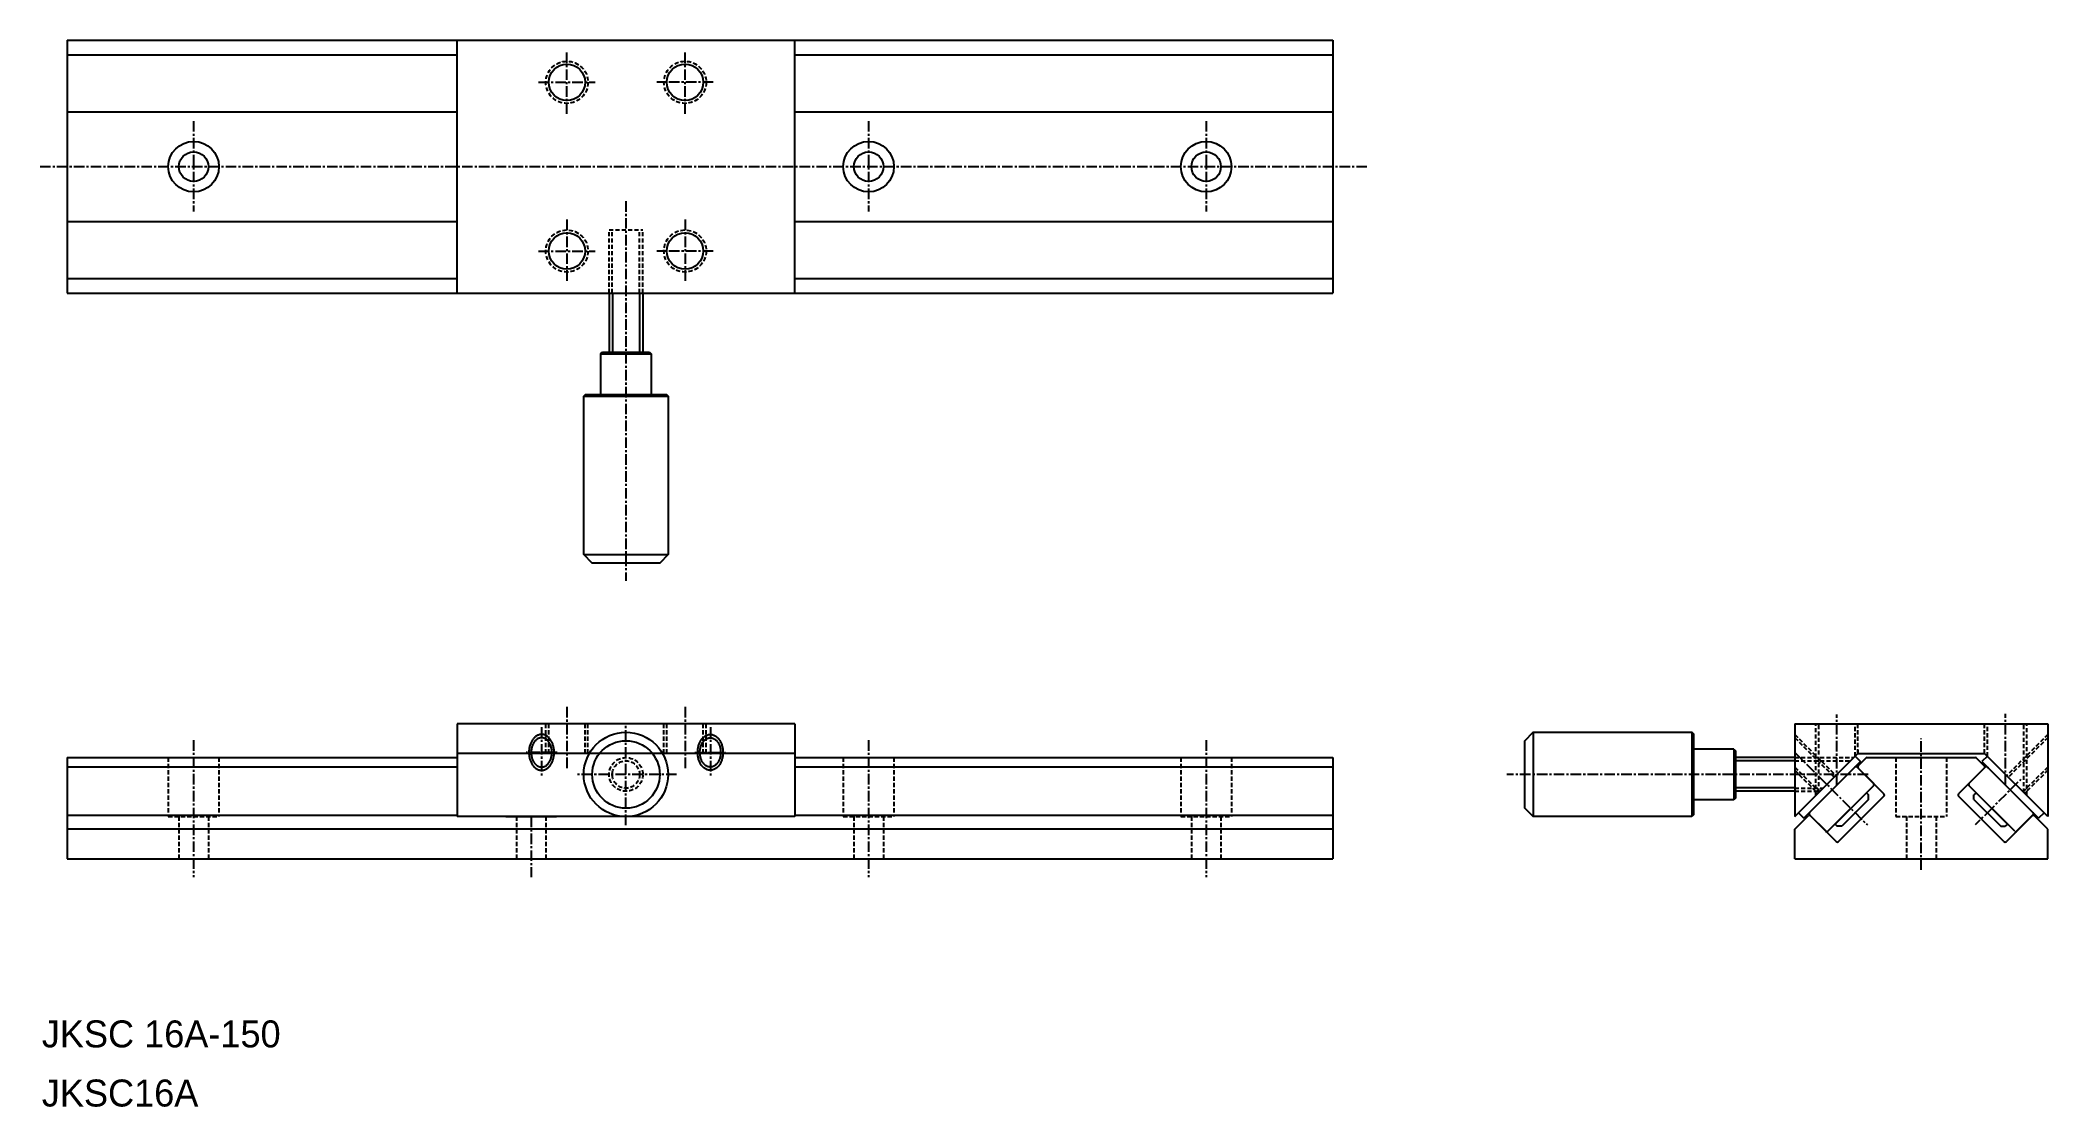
# Model space of a CAD drawing. Extents: x 36 to 274, y 107 to 233.
import ezdxf

# ---------------------------------------------------------------- set-up
doc = ezdxf.new("R2010")
doc.units = 0
doc.linetypes.add('CENTER', pattern=[2, 1.25, -0.25, 0.25, -0.25])
doc.linetypes.add('DASHED', pattern=[0.75, 0.5, -0.25])
doc.layers.get('0').update_dxf_attribs({"linetype": 'CONTINUOUS'})
doc.layers.add('CENTER', color=1, linetype='CENTER')

msp = doc.modelspace()

# ---------------------------------------------------------------- linework, layer by layer
at = {"color": 7, "linetype": 'CONTINUOUS'}
for p, q in [((39.04, 233.34), (189.04, 233.34)), ((39.04, 233.34), (39.04, 203.34)), ((85.28, 203.34), (85.28, 233.34)), ((125.28, 203.34), (125.28, 233.34)), ((189.04, 233.34), (189.04, 203.34)), ((39.04, 231.61), (85.28, 231.61)), ((125.28, 231.61), (189.04, 231.61)), ((39.04, 224.84), (85.28, 224.84)), ((125.28, 224.84), (189.04, 224.84)), ((39.04, 211.84), (85.28, 211.84)), ((125.28, 211.84), (189.04, 211.84)), ((39.04, 205.07), (85.28, 205.07)), ((125.28, 205.07), (189.04, 205.07)), ((39.04, 203.34), (189.04, 203.34)), ((103.28, 203.34), (103.28, 196.34)), ((107.28, 203.34), (107.28, 196.34)), ((102.28, 196.14), (102.48, 196.34)), ((102.28, 196.14), (102.28, 191.34)), ((102.28, 196.14), (108.28, 196.14)), ((102.48, 196.34), (108.08, 196.34)), ((108.08, 196.34), (108.28, 196.14)), ((108.28, 196.14), (108.28, 191.34)), ((100.28, 191.14), (110.28, 191.14)), ((100.28, 172.34), (110.28, 172.34)), ((125.28, 152.28), (85.28, 152.28)), ((85.28, 152.28), (85.28, 141.28)), ((125.28, 152.28), (125.28, 141.28)), ((212.79, 151.28), (212.79, 141.28)), ((231.59, 151.28), (231.59, 141.28)), ((243.79, 152.28), (273.79, 152.28)), ((243.79, 152.28), (243.79, 141.28)), ((273.79, 152.28), (273.79, 141.28)), ((39.04, 148.28), (39.04, 136.28)), ((39.04, 148.28), (85.28, 148.28)), ((125.28, 148.78), (85.28, 148.78)), ((125.28, 148.28), (189.04, 148.28)), ((189.04, 148.28), (189.04, 136.28)), ((236.59, 149.28), (231.79, 149.28)), ((236.59, 149.28), (236.79, 149.08)), ((236.59, 149.28), (236.59, 143.28)), ((236.79, 149.08), (236.79, 143.48)), ((243.79, 148.28), (236.79, 148.28)), ((243.79, 141.28), (251.29, 148.78)), ((251.6, 147.81), (244.88, 141.09)), ((250.96, 148.44), (251.6, 147.81)), ((251.29, 148.78), (266.29, 148.78)), ((251.32, 147.31), (252.23, 148.22)), ((252.37, 148.28), (265.21, 148.28)), ((266.26, 147.31), (265.35, 148.22)), ((266.62, 148.44), (265.98, 147.81)), ((265.98, 147.81), (272.7, 141.09)), ((273.79, 141.28), (266.29, 148.78)), ((85.28, 147.16), (39.04, 147.16)), ((189.04, 147.16), (125.28, 147.16)), ((251.21, 147.14), (253.15, 145.19)), ((251.32, 147.02), (254.36, 143.98)), ((266.26, 147.02), (263.22, 143.98)), ((266.37, 147.14), (264.43, 145.19)), ((266.66, 147.14), (266.75, 147.04)), ((236.59, 143.28), (231.79, 143.28)), ((236.79, 143.48), (236.59, 143.28)), ((243.79, 144.28), (236.79, 144.28)), ((247.71, 139.54), (253.15, 144.98)), ((252.29, 144.11), (248.57, 140.4)), ((248.99, 138.33), (254.36, 143.7)), ((252.55, 143.32), (249.37, 140.14)), ((252.29, 144.11), (252.55, 143.85)), ((252.55, 143.32), (252.55, 143.85)), ((268.59, 138.33), (263.22, 143.7)), ((269.87, 139.54), (264.43, 144.98)), ((265.3, 144.11), (265.03, 143.85)), ((265.03, 143.32), (265.03, 143.85)), ((265.03, 143.32), (268.21, 140.14)), ((265.3, 144.11), (269.01, 140.4)), ((85.28, 141.42), (39.04, 141.42)), ((125.28, 141.28), (85.28, 141.28)), ((91.04, 141.28), (97.04, 141.28)), ((189.04, 141.42), (125.28, 141.42)), ((243.79, 139.78), (245.38, 141.37)), ((244.24, 141.73), (244.88, 141.09)), ((245.55, 141.48), (247.5, 139.54)), ((245.66, 141.37), (248.7, 138.33)), ((248.57, 140.4), (248.84, 140.14)), ((269.01, 140.4), (268.74, 140.14)), ((271.92, 141.37), (268.88, 138.33)), ((272.03, 141.48), (270.09, 139.54)), ((273.79, 139.78), (272.2, 141.37)), ((273.34, 141.73), (272.7, 141.09)), ((189.04, 139.78), (39.04, 139.78)), ((243.79, 136.28), (243.79, 139.78)), ((249.37, 140.14), (248.84, 140.14)), ((268.21, 140.14), (268.74, 140.14)), ((273.79, 136.28), (273.79, 139.78)), ((39.04, 136.28), (189.04, 136.28)), ((243.79, 136.28), (273.79, 136.28))]:
    msp.add_line(p, q, dxfattribs=at)
at = {"color": 3, "linetype": 'DASHED'}
for p, q in [((103.28, 203.34), (103.28, 210.84)), ((103.28, 210.84), (107.28, 210.84)), ((103.65, 203.34), (103.65, 210.84)), ((106.9, 203.34), (106.9, 210.84)), ((107.28, 203.34), (107.28, 210.84)), ((95.78, 148.78), (95.78, 152.28)), ((96.13, 148.78), (96.13, 152.28)), ((100.43, 148.78), (100.43, 152.28)), ((100.78, 148.78), (100.78, 152.28)), ((109.78, 148.78), (109.78, 152.28)), ((110.13, 148.78), (110.13, 152.28)), ((114.43, 148.78), (114.43, 152.28)), ((114.78, 148.78), (114.78, 152.28)), ((243.79, 151.02), (248.66, 146.15)), ((243.79, 150.64), (248.47, 145.96)), ((246.29, 143.78), (246.29, 152.28)), ((246.64, 144.13), (246.64, 152.28)), ((250.94, 148.43), (250.94, 152.28)), ((251.29, 148.78), (251.29, 152.28)), ((266.29, 148.78), (266.29, 152.28)), ((266.64, 148.43), (266.64, 152.28)), ((273.79, 151.02), (268.92, 146.15)), ((273.79, 150.64), (269.11, 145.96)), ((270.94, 144.13), (270.94, 152.28)), ((271.29, 143.78), (271.29, 152.28)), ((51.04, 148.28), (51.04, 141.28)), ((57.04, 148.28), (57.04, 141.28)), ((131.04, 148.28), (131.04, 141.28)), ((137.04, 148.28), (137.04, 141.28)), ((171.04, 148.28), (171.04, 141.28)), ((177.04, 148.28), (177.04, 141.28)), ((243.79, 148.28), (250.79, 148.28)), ((243.79, 147.9), (250.41, 147.9)), ((251.29, 149.16), (251.29, 148.78)), ((255.79, 148.28), (255.79, 141.28)), ((261.79, 148.28), (261.79, 141.28)), ((243.79, 147.16), (246.73, 144.22)), ((243.79, 146.78), (246.54, 144.03)), ((273.79, 147.16), (270.85, 144.22)), ((273.79, 146.78), (271.04, 144.03)), ((243.79, 144.65), (247.17, 144.65)), ((243.79, 144.28), (246.79, 144.28)), ((51.04, 141.28), (57.04, 141.28)), ((52.29, 141.28), (52.29, 136.28)), ((55.79, 141.28), (55.79, 136.28)), ((92.29, 141.28), (92.29, 136.28)), ((95.79, 141.28), (95.79, 136.28)), ((131.04, 141.28), (137.04, 141.28)), ((132.29, 141.28), (132.29, 136.28)), ((135.79, 141.28), (135.79, 136.28)), ((171.04, 141.28), (177.04, 141.28)), ((172.29, 141.28), (172.29, 136.28)), ((175.79, 141.28), (175.79, 136.28)), ((255.79, 141.28), (261.79, 141.28)), ((257.04, 141.28), (257.04, 136.28)), ((260.54, 141.28), (260.54, 136.28))]:
    msp.add_line(p, q, dxfattribs=at)
at = {"color": 3, "linetype": 'CONTINUOUS'}
for p, q in [((103.68, 203.34), (103.68, 196.34)), ((106.88, 203.34), (106.88, 196.34)), ((243.79, 147.88), (236.79, 147.88)), ((243.79, 144.68), (236.79, 144.68))]:
    msp.add_line(p, q, dxfattribs=at)
at = {"color": 7, "linetype": 'CONTINUOUS'}
for points in [[(110.28, 191.14), (110.28, 172.34), (109.28, 171.34), (101.28, 171.34), (100.28, 172.34), (100.28, 191.14), (100.48, 191.34), (110.08, 191.34)], [(231.59, 141.28), (212.79, 141.28), (211.79, 142.28), (211.79, 150.28), (212.79, 151.28), (231.59, 151.28), (231.79, 151.08), (231.79, 141.48)]]:
    msp.add_lwpolyline(points, close=True, dxfattribs=at)
at = {"color": 3, "linetype": 'DASHED'}
for points in [[(95.28, 151.02, 0), (95.2, 151.02, 0), (95.13, 151.01, 0), (95.06, 151, 0), (94.98, 150.98, 0), (94.91, 150.95, 0), (94.84, 150.93, 0), (94.77, 150.89, 0), (94.7, 150.86, 0), (94.63, 150.81, 0), (94.57, 150.77, 0), (94.5, 150.72, 0), (94.44, 150.66, 0), (94.38, 150.6, 0), (94.32, 150.54, 0), (94.27, 150.47, 0), (94.21, 150.4, 0), (94.16, 150.32, 0), (94.12, 150.24, 0), (94.07, 150.16, 0), (94.03, 150.08, 0), (93.99, 149.99, 0), (93.95, 149.9, 0), (93.92, 149.8, 0), (93.89, 149.71, 0), (93.86, 149.61, 0), (93.84, 149.51, 0), (93.82, 149.41, 0), (93.8, 149.31, 0), (93.79, 149.21, 0), (93.78, 149.1, 0), (93.78, 149, 0), (93.78, 148.9, 0), (93.78, 148.79, 0), (93.78, 148.69, 0), (93.79, 148.59, 0), (93.8, 148.48, 0), (93.82, 148.38, 0), (93.84, 148.28, 0), (93.86, 148.18, 0), (93.89, 148.08, 0), (93.92, 147.99, 0), (93.95, 147.9, 0), (93.99, 147.81, 0), (94.03, 147.72, 0), (94.07, 147.63, 0), (94.12, 147.55, 0), (94.16, 147.47, 0), (94.21, 147.4, 0), (94.27, 147.32, 0), (94.32, 147.26, 0), (94.38, 147.19, 0), (94.44, 147.13, 0), (94.5, 147.08, 0), (94.57, 147.03, 0), (94.63, 146.98, 0), (94.7, 146.94, 0), (94.77, 146.9, 0), (94.84, 146.87, 0), (94.91, 146.84, 0), (94.98, 146.82, 0), (95.06, 146.8, 0), (95.13, 146.79, 0), (95.2, 146.78, 0), (95.28, 146.77, 0), (95.35, 146.78, 0), (95.42, 146.79, 0), (95.5, 146.8, 0), (95.57, 146.82, 0), (95.64, 146.84, 0), (95.71, 146.87, 0), (95.78, 146.9, 0), (95.85, 146.94, 0), (95.92, 146.98, 0), (95.98, 147.03, 0), (96.05, 147.08, 0), (96.11, 147.13, 0), (96.17, 147.19, 0), (96.23, 147.26, 0), (96.28, 147.32, 0), (96.34, 147.4, 0), (96.39, 147.47, 0), (96.43, 147.55, 0), (96.48, 147.63, 0), (96.52, 147.72, 0), (96.56, 147.81, 0), (96.6, 147.9, 0), (96.63, 147.99, 0), (96.66, 148.08, 0), (96.69, 148.18, 0), (96.71, 148.28, 0), (96.73, 148.38, 0), (96.75, 148.48, 0), (96.76, 148.59, 0), (96.77, 148.69, 0), (96.77, 148.79, 0), (96.78, 148.9, 0), (96.77, 149, 0), (96.77, 149.1, 0), (96.76, 149.21, 0), (96.75, 149.31, 0), (96.73, 149.41, 0), (96.71, 149.51, 0), (96.69, 149.61, 0), (96.66, 149.71, 0), (96.63, 149.8, 0), (96.6, 149.9, 0), (96.56, 149.99, 0), (96.52, 150.08, 0), (96.48, 150.16, 0), (96.43, 150.24, 0), (96.39, 150.32, 0), (96.34, 150.4, 0), (96.28, 150.47, 0), (96.23, 150.54, 0), (96.17, 150.6, 0), (96.11, 150.66, 0), (96.05, 150.72, 0), (95.98, 150.77, 0), (95.92, 150.81, 0), (95.85, 150.86, 0), (95.78, 150.89, 0), (95.71, 150.93, 0), (95.64, 150.95, 0), (95.57, 150.98, 0), (95.5, 151, 0), (95.42, 151.01, 0), (95.35, 151.02, 0), (95.28, 151.02, 0)], [(115.28, 151.02, 0), (115.35, 151.02, 0), (115.42, 151.01, 0), (115.5, 151, 0), (115.57, 150.98, 0), (115.64, 150.95, 0), (115.71, 150.93, 0), (115.78, 150.89, 0), (115.85, 150.86, 0), (115.92, 150.81, 0), (115.98, 150.77, 0), (116.05, 150.72, 0), (116.11, 150.66, 0), (116.17, 150.6, 0), (116.23, 150.54, 0), (116.28, 150.47, 0), (116.34, 150.4, 0), (116.39, 150.32, 0), (116.44, 150.24, 0), (116.48, 150.16, 0), (116.52, 150.08, 0), (116.56, 149.99, 0), (116.6, 149.9, 0), (116.63, 149.8, 0), (116.66, 149.71, 0), (116.69, 149.61, 0), (116.71, 149.51, 0), (116.73, 149.41, 0), (116.75, 149.31, 0), (116.76, 149.21, 0), (116.77, 149.1, 0), (116.77, 149, 0), (116.78, 148.9, 0), (116.77, 148.79, 0), (116.77, 148.69, 0), (116.76, 148.59, 0), (116.75, 148.48, 0), (116.73, 148.38, 0), (116.71, 148.28, 0), (116.69, 148.18, 0), (116.66, 148.08, 0), (116.63, 147.99, 0), (116.6, 147.9, 0), (116.56, 147.81, 0), (116.52, 147.72, 0), (116.48, 147.63, 0), (116.44, 147.55, 0), (116.39, 147.47, 0), (116.34, 147.4, 0), (116.28, 147.32, 0), (116.23, 147.26, 0), (116.17, 147.19, 0), (116.11, 147.13, 0), (116.05, 147.08, 0), (115.98, 147.03, 0), (115.92, 146.98, 0), (115.85, 146.94, 0), (115.78, 146.9, 0), (115.71, 146.87, 0), (115.64, 146.84, 0), (115.57, 146.82, 0), (115.5, 146.8, 0), (115.42, 146.79, 0), (115.35, 146.78, 0), (115.28, 146.77, 0), (115.2, 146.78, 0), (115.13, 146.79, 0), (115.06, 146.8, 0), (114.98, 146.82, 0), (114.91, 146.84, 0), (114.84, 146.87, 0), (114.77, 146.9, 0), (114.7, 146.94, 0), (114.63, 146.98, 0), (114.57, 147.03, 0), (114.5, 147.08, 0), (114.44, 147.13, 0), (114.38, 147.19, 0), (114.32, 147.26, 0), (114.27, 147.32, 0), (114.21, 147.4, 0), (114.16, 147.47, 0), (114.12, 147.55, 0), (114.07, 147.63, 0), (114.03, 147.72, 0), (113.99, 147.81, 0), (113.95, 147.9, 0), (113.92, 147.99, 0), (113.89, 148.08, 0), (113.86, 148.18, 0), (113.84, 148.28, 0), (113.82, 148.38, 0), (113.8, 148.48, 0), (113.79, 148.59, 0), (113.78, 148.69, 0), (113.78, 148.79, 0), (113.78, 148.9, 0), (113.78, 149, 0), (113.78, 149.1, 0), (113.79, 149.21, 0), (113.8, 149.31, 0), (113.82, 149.41, 0), (113.84, 149.51, 0), (113.86, 149.61, 0), (113.89, 149.71, 0), (113.92, 149.8, 0), (113.95, 149.9, 0), (113.99, 149.99, 0), (114.03, 150.08, 0), (114.07, 150.16, 0), (114.12, 150.24, 0), (114.16, 150.32, 0), (114.21, 150.4, 0), (114.27, 150.47, 0), (114.32, 150.54, 0), (114.38, 150.6, 0), (114.44, 150.66, 0), (114.5, 150.72, 0), (114.57, 150.77, 0), (114.63, 150.81, 0), (114.7, 150.86, 0), (114.77, 150.89, 0), (114.84, 150.93, 0), (114.91, 150.95, 0), (114.98, 150.98, 0), (115.06, 151, 0), (115.13, 151.01, 0), (115.2, 151.02, 0), (115.28, 151.02, 0)]]:
    msp.add_polyline3d(points, dxfattribs=at)
at = {"color": 7, "linetype": 'CONTINUOUS'}
for points in [[(95.28, 150.64, 0), (95.22, 150.63, 0), (95.15, 150.63, 0), (95.1, 150.62, 0), (95.04, 150.6, 0), (94.98, 150.58, 0), (94.92, 150.56, 0), (94.86, 150.53, 0), (94.8, 150.5, 0), (94.75, 150.47, 0), (94.7, 150.43, 0), (94.64, 150.39, 0), (94.59, 150.34, 0), (94.54, 150.29, 0), (94.5, 150.24, 0), (94.45, 150.19, 0), (94.41, 150.13, 0), (94.36, 150.06, 0), (94.32, 150, 0), (94.29, 149.93, 0), (94.25, 149.86, 0), (94.22, 149.79, 0), (94.19, 149.72, 0), (94.16, 149.64, 0), (94.14, 149.56, 0), (94.12, 149.48, 0), (94.1, 149.4, 0), (94.08, 149.32, 0), (94.07, 149.24, 0), (94.06, 149.15, 0), (94.05, 149.07, 0), (94.05, 148.98, 0), (94.05, 148.9, 0), (94.05, 148.81, 0), (94.05, 148.73, 0), (94.06, 148.64, 0), (94.07, 148.56, 0), (94.08, 148.47, 0), (94.1, 148.39, 0), (94.12, 148.31, 0), (94.14, 148.23, 0), (94.16, 148.15, 0), (94.19, 148.08, 0), (94.22, 148, 0), (94.25, 147.93, 0), (94.29, 147.86, 0), (94.32, 147.79, 0), (94.36, 147.73, 0), (94.41, 147.67, 0), (94.45, 147.61, 0), (94.5, 147.55, 0), (94.54, 147.5, 0), (94.59, 147.45, 0), (94.64, 147.41, 0), (94.7, 147.36, 0), (94.75, 147.32, 0), (94.8, 147.29, 0), (94.86, 147.26, 0), (94.92, 147.23, 0), (94.98, 147.21, 0), (95.04, 147.19, 0), (95.1, 147.18, 0), (95.15, 147.17, 0), (95.22, 147.16, 0), (95.28, 147.16, 0), (95.34, 147.16, 0), (95.4, 147.17, 0), (95.46, 147.18, 0), (95.52, 147.19, 0), (95.57, 147.21, 0), (95.63, 147.23, 0), (95.69, 147.26, 0), (95.75, 147.29, 0), (95.8, 147.32, 0), (95.85, 147.36, 0), (95.91, 147.41, 0), (95.96, 147.45, 0), (96.01, 147.5, 0), (96.06, 147.55, 0), (96.1, 147.61, 0), (96.14, 147.67, 0), (96.19, 147.73, 0), (96.23, 147.79, 0), (96.26, 147.86, 0), (96.3, 147.93, 0), (96.33, 148, 0), (96.36, 148.08, 0), (96.39, 148.15, 0), (96.41, 148.23, 0), (96.43, 148.31, 0), (96.45, 148.39, 0), (96.47, 148.47, 0), (96.48, 148.56, 0), (96.49, 148.64, 0), (96.5, 148.73, 0), (96.5, 148.81, 0), (96.5, 148.9, 0), (96.5, 148.98, 0), (96.5, 149.07, 0), (96.49, 149.15, 0), (96.48, 149.24, 0), (96.47, 149.32, 0), (96.45, 149.4, 0), (96.43, 149.48, 0), (96.41, 149.56, 0), (96.39, 149.64, 0), (96.36, 149.72, 0), (96.33, 149.79, 0), (96.3, 149.86, 0), (96.26, 149.93, 0), (96.23, 150, 0), (96.19, 150.06, 0), (96.14, 150.13, 0), (96.1, 150.19, 0), (96.06, 150.24, 0), (96.01, 150.29, 0), (95.96, 150.34, 0), (95.91, 150.39, 0), (95.85, 150.43, 0), (95.8, 150.47, 0), (95.75, 150.5, 0), (95.69, 150.53, 0), (95.63, 150.56, 0), (95.57, 150.58, 0), (95.52, 150.6, 0), (95.46, 150.62, 0), (95.4, 150.63, 0), (95.34, 150.63, 0), (95.28, 150.64, 0)], [(115.28, 150.64, 0), (115.34, 150.63, 0), (115.4, 150.63, 0), (115.46, 150.62, 0), (115.52, 150.6, 0), (115.57, 150.58, 0), (115.63, 150.56, 0), (115.69, 150.53, 0), (115.75, 150.5, 0), (115.8, 150.47, 0), (115.86, 150.43, 0), (115.91, 150.39, 0), (115.96, 150.34, 0), (116.01, 150.29, 0), (116.06, 150.24, 0), (116.1, 150.19, 0), (116.14, 150.13, 0), (116.19, 150.06, 0), (116.23, 150, 0), (116.26, 149.93, 0), (116.3, 149.86, 0), (116.33, 149.79, 0), (116.36, 149.72, 0), (116.39, 149.64, 0), (116.41, 149.56, 0), (116.43, 149.48, 0), (116.45, 149.4, 0), (116.47, 149.32, 0), (116.48, 149.24, 0), (116.49, 149.15, 0), (116.5, 149.07, 0), (116.5, 148.98, 0), (116.51, 148.9, 0), (116.5, 148.81, 0), (116.5, 148.73, 0), (116.49, 148.64, 0), (116.48, 148.56, 0), (116.47, 148.47, 0), (116.45, 148.39, 0), (116.43, 148.31, 0), (116.41, 148.23, 0), (116.39, 148.15, 0), (116.36, 148.08, 0), (116.33, 148, 0), (116.3, 147.93, 0), (116.26, 147.86, 0), (116.23, 147.79, 0), (116.19, 147.73, 0), (116.14, 147.67, 0), (116.1, 147.61, 0), (116.06, 147.55, 0), (116.01, 147.5, 0), (115.96, 147.45, 0), (115.91, 147.41, 0), (115.86, 147.36, 0), (115.8, 147.32, 0), (115.75, 147.29, 0), (115.69, 147.26, 0), (115.63, 147.23, 0), (115.57, 147.21, 0), (115.52, 147.19, 0), (115.46, 147.18, 0), (115.4, 147.17, 0), (115.34, 147.16, 0), (115.28, 147.16, 0), (115.22, 147.16, 0), (115.16, 147.17, 0), (115.1, 147.18, 0), (115.04, 147.19, 0), (114.98, 147.21, 0), (114.92, 147.23, 0), (114.86, 147.26, 0), (114.81, 147.29, 0), (114.75, 147.32, 0), (114.7, 147.36, 0), (114.64, 147.41, 0), (114.59, 147.45, 0), (114.54, 147.5, 0), (114.5, 147.55, 0), (114.45, 147.61, 0), (114.41, 147.67, 0), (114.36, 147.73, 0), (114.33, 147.79, 0), (114.29, 147.86, 0), (114.25, 147.93, 0), (114.22, 148, 0), (114.19, 148.08, 0), (114.16, 148.15, 0), (114.14, 148.23, 0), (114.12, 148.31, 0), (114.1, 148.39, 0), (114.08, 148.47, 0), (114.07, 148.56, 0), (114.06, 148.64, 0), (114.05, 148.73, 0), (114.05, 148.81, 0), (114.05, 148.9, 0), (114.05, 148.98, 0), (114.05, 149.07, 0), (114.06, 149.15, 0), (114.07, 149.24, 0), (114.08, 149.32, 0), (114.1, 149.4, 0), (114.12, 149.48, 0), (114.14, 149.56, 0), (114.16, 149.64, 0), (114.19, 149.72, 0), (114.22, 149.79, 0), (114.25, 149.86, 0), (114.29, 149.93, 0), (114.33, 150, 0), (114.36, 150.06, 0), (114.41, 150.13, 0), (114.45, 150.19, 0), (114.5, 150.24, 0), (114.54, 150.29, 0), (114.59, 150.34, 0), (114.64, 150.39, 0), (114.7, 150.43, 0), (114.75, 150.47, 0), (114.81, 150.5, 0), (114.86, 150.53, 0), (114.92, 150.56, 0), (114.98, 150.58, 0), (115.04, 150.6, 0), (115.1, 150.62, 0), (115.16, 150.63, 0), (115.22, 150.63, 0), (115.28, 150.64, 0)]]:
    msp.add_polyline3d(points, dxfattribs=at)
at = {"color": 3, "linetype": 'DASHED'}
for centre, radius in [((98.28, 228.34), 2.5), ((112.28, 228.34), 2.5), ((98.28, 208.34), 2.5), ((112.28, 208.34), 2.5), ((105.28, 146.28), 2), ((105.28, 146.28), 2), ((105.28, 146.28), 1.62)]:
    msp.add_circle(centre, radius, dxfattribs=at)
at = {"color": 7, "linetype": 'CONTINUOUS'}
for centre, radius in [((98.28, 228.34), 2.15), ((112.28, 228.34), 2.15), ((54.04, 218.34), 3), ((134.04, 218.34), 3), ((174.04, 218.34), 3), ((54.04, 218.34), 1.75), ((134.04, 218.34), 1.75), ((174.04, 218.34), 1.75), ((98.28, 208.34), 2.15), ((112.28, 208.34), 2.15), ((105.28, 146.28), 5), ((105.28, 146.28), 4)]:
    msp.add_circle(centre, radius, dxfattribs=at)
for centre, radius, start, end in [((252.37, 148.08), 0.2, 90, 135), ((265.21, 148.08), 0.2, 45, 90), ((251.07, 147), 0.2, 45, 135), ((251.46, 147.16), 0.2, 135, 225), ((253.05, 145.09), 0.15, 315, 45), ((264.53, 145.09), 0.15, 135, 225), ((266.12, 147.16), 0.2, 315, 45), ((266.51, 147), 0.2, 45, 135), ((254.22, 143.84), 0.2, 315, 45), ((263.36, 143.84), 0.2, 135, 225), ((245.52, 141.22), 0.2, 45, 135), ((245.69, 141.62), 0.2, 135, 225), ((272.06, 141.22), 0.2, 45, 135), ((271.89, 141.62), 0.2, 315, 45), ((247.6, 139.64), 0.15, 225, 315), ((248.85, 138.47), 0.2, 225, 315), ((268.73, 138.47), 0.2, 225, 315), ((269.98, 139.64), 0.15, 225, 315)]:
    msp.add_arc(centre, radius, start, end, dxfattribs=at)
at = {"layer": 'CENTER', "color": 1, "linetype": 'CENTER'}
for p, q in [((98.28, 224.62), (98.28, 232.06)), ((112.28, 224.62), (112.28, 232.06)), ((94.92, 228.34), (101.63, 228.34)), ((115.63, 228.34), (108.92, 228.34)), ((54.04, 223.74), (54.04, 213.04)), ((134.04, 223.74), (134.04, 213.04)), ((174.04, 223.74), (174.04, 213.04)), ((35.85, 218.34), (193.31, 218.34)), ((105.28, 214.24), (105.28, 169.23)), ((98.28, 212.06), (98.28, 204.62)), ((112.28, 212.06), (112.28, 204.62)), ((94.92, 208.34), (101.63, 208.34)), ((115.63, 208.34), (108.92, 208.34)), ((98.28, 154.28), (98.28, 146.83)), ((112.28, 154.28), (112.28, 146.83)), ((248.79, 145), (248.79, 153.39)), ((268.79, 145), (268.79, 153.48)), ((54.04, 150.34), (54.04, 134.09)), ((95.28, 151.89), (95.28, 145.93)), ((105.28, 140.28), (105.28, 152.28)), ((115.28, 151.89), (115.28, 145.93)), ((134.04, 150.34), (134.04, 134.09)), ((174.04, 150.34), (174.04, 134.09)), ((258.79, 134.96), (258.79, 150.56)), ((97.11, 148.9), (93.46, 148.9)), ((113.44, 148.9), (117.09, 148.9)), ((243.79, 148.9), (252.4, 140.29)), ((111.28, 146.28), (99.28, 146.28)), ((252.48, 146.28), (209.68, 146.28)), ((266.58, 141.69), (270.6, 145.71)), ((94.04, 141.28), (94.04, 134.09)), ((267.15, 142.26), (265.18, 140.29))]:
    msp.add_line(p, q, dxfattribs=at)

# ---------------------------------------------------------------- texts
at = {"color": 7, "linetype": 'CONTINUOUS'}
for s, p in [('JKSC 16A-150', (36.05, 113.92)), ('JKSC16A', (36.05, 106.91))]:
    msp.add_text(s, height=3.2, dxfattribs=at).set_placement(p)

doc.saveas('drawing.dxf')
